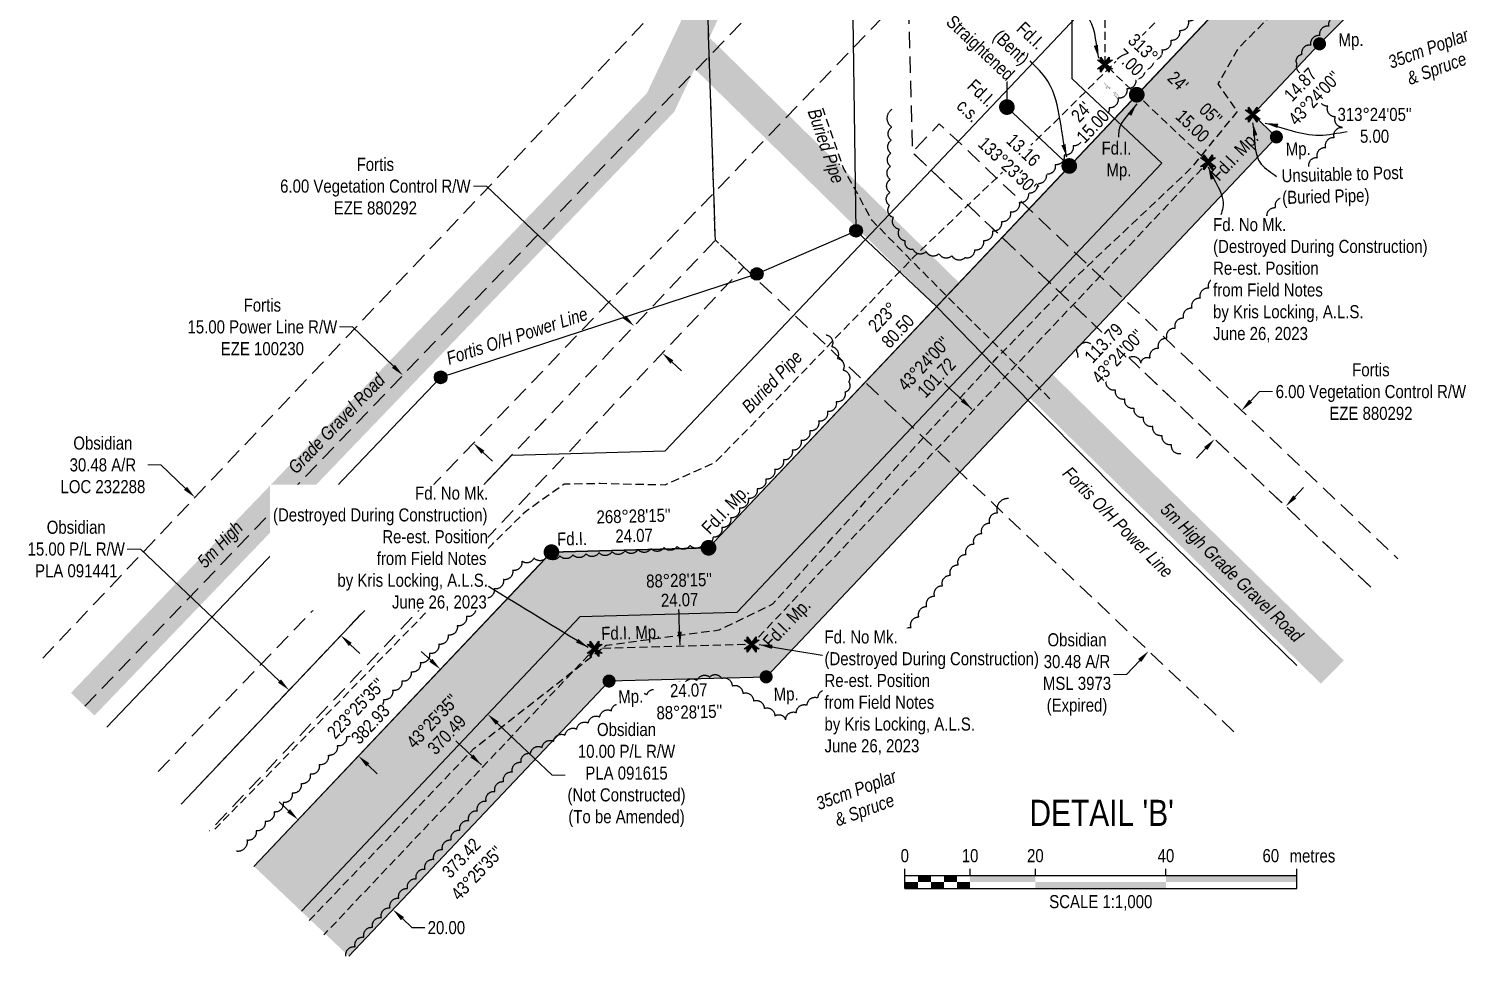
# Model space of a CAD drawing. Extents: x 623995 to 631000, y 5840139 to 5844688.
# Drawn here: x 627933 to 629034, y 5840595 to 5841305 of the extents above; entities that cross this region are included whole.
import ezdxf
from ezdxf.enums import TextEntityAlignment as Align

# ---------------------------------------------------------------- set-up
doc = ezdxf.new("R2010")
doc.units = 0
doc.header["$LTSCALE"] = 5
doc.header["$PDSIZE"] = 0.5
for name, pattern in [('0', [1, 1, 0]), ('foc-ACCESSROAD', [3.75, 2.5, -1.25]), ('foc-FLOWLINE', [3.75, 2.5, -1.25]), ('foc-TIELINE', [1.875, 1.25, -0.625]), ('POWERLINE5', [7.8, 2.4, -0.6, 0.6, -0.6, 0.6, -0.6, 2.4]), ('UG_PIPE', [1.875, 1.25, -0.625])]:
    doc.linetypes.add(name, pattern=pattern)
doc.layers.get('Defpoints').update_dxf_attribs({"color": 9})
for name, color, linetype in [('AS-PIPE-UG', 44, 'UG_PIPE'), ('AS-PIPE-UG-T', 44, 'Continuous'), ('AS-POWER', 104, 'foc-POWER'), ('AS-POWER-EXISTING', 72, 'POWERLINE5'), ('AS-POWER-T', 104, 'Continuous'), ('AS-ROADS', 254, 'Continuous'), ('C-AR', 13, 'foc-ACCESSROAD'), ('C-RW', 13, 'Continuous'), ('DETAIL-T', 7, 'Continuous'), ('F-EZE', 190, 'foc-FLOWLINE'), ('L-BD', 7, 'Continuous'), ('L-MON', 1, 'Continuous'), ('L-TIE', 7, 'foc-TIELINE'), ('P-PROPOSED', 10, 'Continuous'), ('P-PROPOSED-H', 21, 'Continuous'), ('P-TXT', 4, 'Continuous'), ('T-BUSH', 110, '0'), ('T-BUSH-T', 110, 'Continuous')]:
    doc.layers.add(name, color=color, linetype=linetype)
for name, color, linetype, lineweight in [('C-AR-T', 13, 'Continuous', 9), ('C-RW-T', 13, 'Continuous', 9), ('F-EZE-T', 190, 'Continuous', 9), ('T-TEXT', 48, 'Continuous', 18)]:
    doc.layers.add(name, color=color, linetype=linetype, lineweight=lineweight)
doc.styles.add('80', font='ARIALN.TTF', dxfattribs={"height": 10})
doc.styles.add('80CG', font='ARIALN.TTF', dxfattribs={"height": 10})
doc.styles.add('80L', font='ARIALN.TTF', dxfattribs={"height": 10})
doc.styles.add('foc-LtypeFont', font='ARIALN.TTF', dxfattribs={"height": 7.35})
doc.linetypes.add('foc-POWER', pattern='A,6,-1,["P",foc-LtypeFont,S=0.2,R=0,X=-0.625,Y=-0.75],-1.24,4', length=12.24)
doc.dimstyles.new('Compass 5 000', dxfattribs={"dimscale": 5, "dimtxt": 9, "dimasz": 2, "dimexe": 0.2, "dimexo": 0.0625, "dimgap": 0.5, "dimtad": 0, "dimtih": 1, "dimtoh": 1, "dimzin": 0, "dimdsep": 46, "dimtxsty": '80CG', "dimcen": 0.1, "dimse1": 1, "dimse2": 1, "dimclrd": 256, "dimclrt": 256, "dimaunit": 1, "dimadec": 4, "dimazin": 0, "dimtfac": 0.06, "dimtofl": 0, "dimtmove": 0, "dimatfit": 1, "dimfxl": 0.2, "dimtolj": 1, "dimtzin": 0, "dimlwd": -1, "dimarcsym": 0})

# ---------------------------------------------------------------- blocks, each defined once
blk = doc.blocks.new('fdia')
at = {"color": 255, "const_width": 1}
blk.add_lwpolyline([(-0.5, 0, 1), (0.5, 0, 1)], format="xyb", close=True, dxfattribs=at)
blk = doc.blocks.new('Fdiaa')
blk.add_blockref('fdia', (0, 0))
blk = doc.blocks.new('fdib')
at = {"color": 1, "const_width": 1.6}
blk.add_lwpolyline([(-0.4, 0, 1), (0.4, 0, 1)], format="xyb", close=True, dxfattribs=at)
at = {"color": 1}
blk.add_circle((0, 0), 0.8, dxfattribs=at)
blk = doc.blocks.new('Fdibb')
blk.add_blockref('fdib', (0, 0))
blk = doc.blocks.new('fdicc')
for name in ['Fdibb', 'Fdiaa']:
    blk.add_blockref(name, (0, 0))
blk = doc.blocks.new('FDI')
blk.add_blockref('fdicc', (0, 0))
blk = doc.blocks.new('POWERPOLE')
h = blk.add_hatch(color=255)
edge = h.paths.add_edge_path()
edge.add_arc((0, 0), 0.96, 0, 360)
at = {"linetype": 'Continuous'}
for p, q in [((0.68, -0.68), (-0.68, 0.68)), ((-0.68, -0.68), (0.68, 0.68))]:
    blk.add_line(p, q, dxfattribs=at)
blk.add_circle((0, 0), 0.96, dxfattribs=at)
blk = doc.blocks.new('*D544')
at = {"layer": 'Defpoints', "color": 0, "transparency": 16777216}
for p in [(628245.4, 5841066.9), (628219.1, 5841039.5), (628299.5, 5841014.9)]:
    blk.add_point(p, dxfattribs=at)
at = {"layer": 'F-EZE-T', "transparency": 16777216}
for p, q in [((628180.6, 5841076.5), (628170.6, 5841076.5)), ((628211.9, 5841046.4), (628180.6, 5841076.5)), ((628280.4, 5840980.6), (628287.6, 5840973.7))]:
    blk.add_line(p, q, dxfattribs=at)
for points in [[(628213, 5841047.6), (628210.7, 5841045.2), (628219.1, 5841039.5)], [(628281.5, 5840981.8), (628279.2, 5840979.4), (628273.2, 5840987.5)]]:
    blk.add_solid(points, dxfattribs=at)
at = {"layer": 'F-EZE-T', "transparency": 16777216, "insert": (628111.5, 5841076.5), "char_height": 10, "attachment_point": 5, "style": '80CG'}
blk.add_mtext('\\A1;Fortis\\P15.00 Power Line R/W\\PEZE 100230', dxfattribs=at)
blk = doc.blocks.new('*D546')
at = {"layer": 'Defpoints', "color": 0, "transparency": 16777216}
for p in [(628861.2, 5841012.5), (628864.5, 5841009.5), (628843.8, 5840987.7)]:
    blk.add_point(p, dxfattribs=at)
at = {"layer": 'F-EZE-T', "transparency": 16777216}
for p, q in [((628868.1, 5841019.8), (628875, 5841027)), ((628875, 5841027), (628885, 5841027)), ((628833.7, 5840983.5), (628826.8, 5840976.2))]:
    blk.add_line(p, q, dxfattribs=at)
for points in [[(628866.9, 5841020.9), (628869.3, 5841018.6), (628861.2, 5841012.5)], [(628832.5, 5840984.6), (628834.9, 5840982.3), (628840.6, 5840990.7)]]:
    blk.add_solid(points, dxfattribs=at)
at = {"layer": 'F-EZE-T', "transparency": 16777216, "insert": (628960.2, 5841027), "char_height": 10, "attachment_point": 5, "style": '80CG'}
blk.add_mtext('\\A1;Fortis\\P6.00 Vegetation Control R/W\\PEZE 880292', dxfattribs=at)
blk = doc.blocks.new('*D547')
at = {"layer": 'C-AR-T', "transparency": 16777216}
for p, q in [((628901.9, 5840946.4), (628908.7, 5840953.7)), ((628783.2, 5840821.2), (628773.1, 5840810.6)), ((628773.1, 5840810.6), (628763.1, 5840810.6))]:
    blk.add_line(p, q, dxfattribs=at)
for points in [[(628900.7, 5840947.6), (628903.1, 5840945.3), (628895, 5840939.2)], [(628782, 5840822.4), (628784.4, 5840820.1), (628790.1, 5840828.5)]]:
    blk.add_solid(points, dxfattribs=at)
at = {"layer": 'Defpoints', "color": 0, "transparency": 16777216}
for p in [(628898.5, 5840935.9), (628790.1, 5840828.5), (628793.6, 5840825.2)]:
    blk.add_point(p, dxfattribs=at)
at = {"layer": 'C-AR-T', "transparency": 16777216, "insert": (628735.2, 5840810.6), "char_height": 10, "attachment_point": 5, "style": '80CG'}
blk.add_mtext('\\A1;Obsidian\\P30.48 A/R\\PMSL 3973\\P(Expired)', dxfattribs=at)
blk = doc.blocks.new('*D548')
at = {"layer": 'Defpoints', "color": 0, "transparency": 16777216}
for p in [(628396.1, 5841077.2), (628200.8, 5840871.2), (628222.6, 5840850.6)]:
    blk.add_point(p, dxfattribs=at)
at = {"layer": 'F-EZE-T', "transparency": 16777216}
for p, q in [((628283.2, 5841184.2), (628273.2, 5841184.2)), ((628388.8, 5841084.1), (628283.2, 5841184.2)), ((628425.1, 5841049.7), (628432.4, 5841042.8))]:
    blk.add_line(p, q, dxfattribs=at)
for points in [[(628389.9, 5841085.3), (628387.6, 5841082.9), (628396.1, 5841077.2)], [(628426.2, 5841050.9), (628423.9, 5841048.4), (628417.8, 5841056.5)]]:
    blk.add_solid(points, dxfattribs=at)
at = {"layer": 'F-EZE-T', "transparency": 16777216, "insert": (628198, 5841184.2), "char_height": 10, "attachment_point": 5, "style": '80CG'}
blk.add_mtext('\\A1;Fortis\\P6.00 Vegetation Control R/W\\PEZE 880292', dxfattribs=at)
blk = doc.blocks.new('*U378')
at = {"color": 0}
for p, q in [((-150, 0), (-150, 15)), ((-100, 10), (-100, 15)), ((-50, 10), (-50, 15)), ((50, 10), (50, 15)), ((150.2, 0), (150.2, 15)), ((-150, 10), (150.2, 10)), ((-150, 0), (150.2, 0))]:
    blk.add_line(p, q, dxfattribs=at)
for points in [[(-150, 5), (-140, 5), (-150, 0), (-140, 0)], [(-140, 10), (-130, 10), (-140, 5), (-130, 5)], [(-130, 5), (-120, 5), (-130, 0), (-120, 0)], [(-120, 10), (-110, 10), (-120, 5), (-110, 5)], [(-110, 5), (-100, 5), (-110, 0), (-100, 0)], [(-100, 10), (-50, 10), (-100, 5), (-50, 5)], [(-50, 5), (50, 5), (-50, 0), (50, 0)], [(50, 10), (150.2, 10), (50, 5), (150.2, 5)]]:
    blk.add_solid(points, dxfattribs=at)
at = {"color": 0, "style": '80'}
blk.add_text('metres', height=10, dxfattribs=at).set_placement((162.2, 20), align=Align.CENTER)
at = {"color": 0, "char_height": 10, "style": '80'}
for s, insert, attachment_point in [('0', (-150, 30.2), 2), ('10', (-100, 30.2), 2), ('20', (-50, 30.2), 2), ('40', (50, 30.2), 2), ('60', (136.7, 30.2), 3), ('SCALE 1:1,000', (0.1, -5), 2)]:
    blk.add_mtext(s, dxfattribs=dict(at, insert=insert, attachment_point=attachment_point))
blk = doc.blocks.new('*D658')
at = {"layer": 'Defpoints', "color": 0, "transparency": 16777216}
for p in [(628148.5, 5840709.6), (628221.2, 5840640.9), (628211.5, 5840630.6)]:
    blk.add_point(p, dxfattribs=at)
at = {"layer": 'P-TXT', "transparency": 16777216}
for p, q in [((628131.5, 5840706.3), (628124.3, 5840713.1)), ((628218.7, 5840623.7), (628226, 5840616.8)), ((628226, 5840616.8), (628236, 5840616.8))]:
    blk.add_line(p, q, dxfattribs=at)
for points in [[(628132.7, 5840707.5), (628130.4, 5840705), (628138.8, 5840699.4)], [(628219.9, 5840624.9), (628217.6, 5840622.5), (628211.5, 5840630.6)]]:
    blk.add_solid(points, dxfattribs=at)
at = {"layer": 'P-TXT', "transparency": 16777216, "insert": (628252.4, 5840616.8), "char_height": 10, "attachment_point": 5, "style": '80CG'}
blk.add_mtext('\\A1;20.00', dxfattribs=at)
blk = doc.blocks.new('PLIA')
at = {"color": 255, "const_width": 1}
blk.add_lwpolyline([(-0.5, 0, 1), (0.5, 0, 1)], format="xyb", close=True, dxfattribs=at)
blk = doc.blocks.new('PLIAA')
blk.add_blockref('PLIA', (0, 0))
blk = doc.blocks.new('PLIB')
at = {"color": 1}
blk.add_circle((0, 0), 0.8, dxfattribs=at)
blk = doc.blocks.new('PLIBB')
blk.add_blockref('PLIB', (0, 0))
blk = doc.blocks.new('PLICC')
for name in ['PLIAA', 'PLIBB']:
    blk.add_blockref(name, (0, 0))
blk = doc.blocks.new('PLI')
blk.add_blockref('PLICC', (0, 0))
blk = doc.blocks.new('TEMP')
h = blk.add_hatch(color=255)
h.dxf.hatch_style = 1
h.paths.add_polyline_path([(0, 0.25), (-0.67, 1.15), (-0.67, 0.67), (-1.15, 0.67), (-0.25, 0), (-1.15, -0.67), (-0.67, -0.67), (-0.67, -1.15), (0, -0.25), (0.67, -1.15), (0.67, -0.67), (1.15, -0.67), (0.25, 0), (1.15, 0.67), (0.67, 0.67), (0.67, 1.15)])
h.paths.add_polyline_path([(0.57, 0.85), (0.57, 0.57), (0.85, 0.57), (0.08, 0), (0.85, -0.57), (0.57, -0.57), (0.57, -0.85), (0, -0.08), (-0.57, -0.85), (-0.57, -0.57), (-0.85, -0.57), (-0.08, 0), (-0.85, 0.57), (-0.57, 0.57), (-0.57, 0.85), (0, 0.08)], flags=16)
h = blk.add_hatch(color=1)
h.dxf.hatch_style = 1
h.paths.add_polyline_path([(0, 0.08), (-0.57, 0.85), (-0.57, 0.57), (-0.85, 0.57), (-0.08, 0), (-0.85, -0.57), (-0.57, -0.57), (-0.57, -0.85), (0, -0.08), (0.57, -0.85), (0.57, -0.57), (0.85, -0.57), (0.08, 0), (0.85, 0.57), (0.57, 0.57), (0.57, 0.85)])
at = {"color": 1}
for p, q in [((-0.08, 0), (0.08, 0)), ((0, 0.08), (0, -0.08))]:
    blk.add_line(p, q, dxfattribs=at)
at = {"color": 255, "flags": 128}
blk.add_lwpolyline([(-0.25, 0), (-1.15, 0.67), (-0.67, 0.67), (-0.67, 1.15), (0, 0.25), (0.67, 1.15), (0.67, 0.67), (1.15, 0.67), (0.25, 0), (1.15, -0.67), (0.67, -0.67), (0.67, -1.15), (0, -0.25), (-0.67, -1.15), (-0.67, -0.67), (-1.15, -0.67)], close=True, dxfattribs=at)
at = {"color": 1, "flags": 128}
blk.add_lwpolyline([(-0.08, 0), (-0.85, 0.57), (-0.57, 0.57), (-0.57, 0.85), (0, 0.08), (0.57, 0.85), (0.57, 0.57), (0.85, 0.57), (0.08, 0), (0.85, -0.57), (0.57, -0.57), (0.57, -0.85), (0, -0.08), (-0.57, -0.85), (-0.57, -0.57), (-0.85, -0.57)], close=True, dxfattribs=at)
blk = doc.blocks.new('*D762')
at = {"layer": 'C-AR-T', "transparency": 16777216}
for p, q in [((628033.7, 5840970.9), (628023.7, 5840970.9)), ((628052.7, 5840953), (628033.7, 5840970.9)), ((628178.8, 5840833.6), (628186.1, 5840826.7))]:
    blk.add_line(p, q, dxfattribs=at)
for points in [[(628053.8, 5840954.2), (628051.5, 5840951.8), (628059.9, 5840946.1)], [(628179.9, 5840834.8), (628177.7, 5840832.4), (628171.5, 5840840.5)]]:
    blk.add_solid(points, dxfattribs=at)
at = {"layer": 'Defpoints', "color": 0, "transparency": 16777216}
for p in [(628059.9, 5840946.1), (627992.2, 5840874.6), (628103.8, 5840768.9)]:
    blk.add_point(p, dxfattribs=at)
at = {"layer": 'C-AR-T', "transparency": 16777216, "insert": (627989.4, 5840970.9), "char_height": 10, "attachment_point": 5, "style": '80CG'}
blk.add_mtext('\\A1;Obsidian\\P30.48 A/R\\PLOC 232288', dxfattribs=at)
blk = doc.blocks.new('*D763')
at = {"layer": 'C-RW-T', "transparency": 16777216}
for p, q in [((628240.5, 5840821.4), (628233.2, 5840828.2)), ((628291.3, 5840773.3), (628333.3, 5840733.6)), ((628333.3, 5840733.6), (628343.3, 5840733.6))]:
    blk.add_line(p, q, dxfattribs=at)
for points in [[(628241.6, 5840822.6), (628239.4, 5840820.2), (628247.8, 5840814.5)], [(628292.5, 5840774.5), (628290.2, 5840772.1), (628284.1, 5840780.1)]]:
    blk.add_solid(points, dxfattribs=at)
at = {"layer": 'Defpoints', "color": 0, "transparency": 16777216}
for p in [(628245.2, 5840811.8), (628281.5, 5840777.5), (628284.1, 5840780.1)]:
    blk.add_point(p, dxfattribs=at)
at = {"layer": 'C-RW-T', "transparency": 16777216, "insert": (628390.3, 5840733.6), "char_height": 10, "attachment_point": 5, "style": '80CG'}
blk.add_mtext('\\A1;Obsidian\\P10.00 P/L R/W\\PPLA 091615\\P(Not Constructed)\\P(To be Amended)', dxfattribs=at)
blk = doc.blocks.new('*D764')
at = {"layer": 'C-RW-T', "transparency": 16777216}
for p, q in [((628018.1, 5840906.5), (628008.1, 5840906.5)), ((628124.7, 5840805.5), (628018.1, 5840906.5)), ((628192.2, 5840741.4), (628199.5, 5840734.6))]:
    blk.add_line(p, q, dxfattribs=at)
for points in [[(628125.8, 5840806.7), (628123.5, 5840804.3), (628131.9, 5840798.6)], [(628193.4, 5840742.6), (628191.1, 5840740.2), (628185, 5840748.3)]]:
    blk.add_solid(points, dxfattribs=at)
at = {"layer": 'Defpoints', "color": 0, "transparency": 16777216}
for p in [(628224.6, 5840896.3), (628277.6, 5840846), (628131.9, 5840798.6)]:
    blk.add_point(p, dxfattribs=at)
at = {"layer": 'C-RW-T', "transparency": 16777216, "insert": (627969, 5840906.5), "char_height": 10, "attachment_point": 5, "style": '80CG'}
blk.add_mtext('\\A1;Obsidian\\P15.00 P/L R/W\\PPLA 091441', dxfattribs=at)

msp = doc.modelspace()

# ---------------------------------------------------------------- hatches: boundary and pattern name
at = {"layer": 'P-PROPOSED-H'}
h = msp.add_hatch(color=256, dxfattribs=at)
h.dxf.hatch_style = 1
h.paths.add_polyline_path([(629006.552, 5841378.874), (628953.498, 5841431.846), (628867.096, 5841345.311), (628780.967, 5841254.258), (628453.055, 5840907.44), (628332.798, 5840904.23), (628105.096, 5840663.664), (628177.696, 5840594.947), (628376.902, 5840805.408), (628497.189, 5840808.619), (628887.97, 5841221.858), (628869.794, 5841239.047), (628920.87, 5841293.059)])

# ---------------------------------------------------------------- linework, layer by layer
at = {"layer": 'AS-PIPE-UG', "flags": 128}
for points in [[(628147.285, 5840622.155), (628273.448, 5840753.79), (628374.633, 5840832.905), (628461.173, 5840844.655), (628502.248, 5840864.505), (628524.013, 5840888.69), (628604.928, 5840977.98), (628674.178, 5841053.035), (628730.103, 5841110.785), (628823.123, 5841198.515), (628858.138, 5841241.515), (628843.368, 5841262.435), (628858.523, 5841289.675), (628898.778, 5841330.015), (628976.261, 5841409.074)], [(628074.991, 5840692.161), (628103.718, 5840721.29), (628241.973, 5840863.29), (628287.863, 5840910.525), (628312.923, 5840935.26), (628342.488, 5840956.43), (628370.188, 5840956.855), (628419.998, 5840955.715), (628457.898, 5840972.695), (628482.858, 5840998.04), (628508.253, 5841024.11), (628549.808, 5841067.46), (628610.398, 5841130.225), (628717.278, 5841232.295), (628805.143, 5841319.545), (628813.582, 5841328.131)], [(628714.498, 5841021.57), (628651.233, 5841084.395), (628610.098, 5841125.52), (628578.283, 5841158.03), (628556.418, 5841198.035), (628540.643, 5841243.995)]]:
    msp.add_lwpolyline(points, dxfattribs=at)
at = {"layer": 'AS-POWER', "flags": 128}
for points in [[(628566.063, 5841150.085), (628563.123, 5841367.735)], [(627992.426, 5840770.311), (628248.053, 5841038), (628490.063, 5841117.075), (628566.063, 5841150.085)], [(628566.063, 5841150.085), (628627.523, 5841092.03), (628653.823, 5841065.105), (628680.033, 5841038.315), (628769.068, 5840948.615), (628903.564, 5840817.499)]]:
    msp.add_lwpolyline(points, dxfattribs=at)
at = {"layer": 'AS-ROADS', "const_width": 25, "flags": 128}
for points in [[(628486.646, 5841564.618), (628488.003, 5841517.735), (628470.998, 5841363.77), (628416.388, 5841248.28), (628239.448, 5841064.12), (627973.951, 5840787.798)], [(628438.641, 5841295.342), (628930.705, 5840812.381)]]:
    msp.add_lwpolyline(points, dxfattribs=at)
at = {"layer": 'C-AR', "flags": 128}
for points in [[(628855.356, 5840766.633), (628838.746, 5840782.375), (628626.452, 5840983.578), (628590.141, 5841017.995), (628572.046, 5841035.147), (628517.623, 5841086.723), (628480.133, 5841122.257), (628458.343, 5841142.907), (628451.123, 5841359.39), (628445.594, 5841565.488)], [(628599.57, 5841564.726), (628605.26, 5841352.631), (628605.594, 5841340.157), (628609.082, 5841210.139), (628622.523, 5841197.401), (628676.94, 5841145.82), (628695.038, 5841128.674), (628731.35, 5841094.252), (628943.644, 5840893.044), (628960.247, 5840877.308)], [(628049.331, 5840711.431), (628458.343, 5841142.907), (628451.193, 5841359.505), (627940.279, 5840819.67)]]:
    msp.add_lwpolyline(points, dxfattribs=at)
at = {"layer": 'C-RW', "flags": 128}
for points in [[(628681.187, 5841564.803), (628681.513, 5841244.755), (628729.472, 5841199.521), (628453.041, 5840907.588), (628332.732, 5840904.268), (628105.042, 5840663.716)], [(628141.341, 5840629.357), (628354.803, 5840854.876), (628475.105, 5840858.196), (628800.132, 5841201.828), (628731.571, 5841266.487), (628731.251, 5841564.932)], [(628049.331, 5840711.431), (628302.431, 5840978.433), (628419.944, 5840981.676), (628813.557, 5841397.362), (628900.656, 5841484.606)], [(628953.68, 5841431.603), (628867.315, 5841345.094), (628453.041, 5840907.588), (628332.732, 5840904.268), (628105.042, 5840663.716)]]:
    msp.add_lwpolyline(points, dxfattribs=at)
at = {"layer": 'F-EZE', "flags": 128}
for points in [[(627975.64, 5840786.199), (628439.391, 5841268.773), (628537.361, 5841370.732), (628534.935, 5841564.664)], [(628609.956, 5841564.736), (628612.755, 5841340.915), (628590.611, 5841317.871), (628442.221, 5841163.454), (628030.11, 5840734.642)], [(628960.25, 5840877.311), (628943.646, 5840893.047), (628731.35, 5841094.252), (628695.038, 5841128.674), (628676.942, 5841145.825), (628622.523, 5841197.401), (628609.084, 5841210.139), (628629.734, 5841231.928), (628643.409, 5841219.22), (628697.593, 5841167.613), (628715.688, 5841150.462), (628752.004, 5841116.041), (628980.903, 5840899.104)], [(628049.331, 5840711.431), (628324.424, 5841001.627), (628458.343, 5841142.907), (628480.13, 5841122.255), (628366.856, 5841002.753), (628071.132, 5840690.796)]]:
    msp.add_lwpolyline(points, dxfattribs=at)
at = {"layer": 'L-TIE', "flags": 128}
msp.add_lwpolyline([(628756.242, 5841564.874), (628756.551, 5841277.267), (628835.588, 5841202.595), (628486.163, 5840833.575), (628365.863, 5840830.255), (628158.628, 5840611.314)], dxfattribs=at)
at = {"layer": 'P-PROPOSED', "flags": 128}
for points in [[(628105.096, 5840663.664), (628332.798, 5840904.23), (628453.055, 5840907.44), (628780.967, 5841254.258), (628867.096, 5841345.311), (628953.498, 5841431.846)], [(629006.552, 5841378.874), (628920.87, 5841293.059), (628869.794, 5841239.047), (628887.97, 5841221.858), (628497.189, 5840808.619), (628376.902, 5840805.408), (628177.696, 5840594.947)]]:
    msp.add_lwpolyline(points, dxfattribs=at)
at = {"layer": 'T-BUSH', "flags": 128}
for points in [[(628944.917, 5841440.431, -0.52056705), (628937.78, 5841433.431, -0.52056705), (628930.643, 5841426.432, -0.52056705), (628923.506, 5841419.432, -0.52056705), (628916.37, 5841412.433, -0.52056705), (628909.233, 5841405.433, -0.52056705), (628902.096, 5841398.434, -0.52056705), (628894.959, 5841391.434, -0.52056705), (628887.822, 5841384.435, -0.52056705), (628880.869, 5841377.259, -0.52056705), (628874.15, 5841369.857, -0.52056705), (628867.431, 5841362.456, -0.52056705), (628860.712, 5841355.054, -0.52056705), (628853.993, 5841347.653, -0.52056705), (628847.274, 5841340.251, -0.52056705), (628840.555, 5841332.85, -0.52056705), (628833.836, 5841325.448, -0.52056705), (628827.117, 5841318.047, -0.52056705), (628820.398, 5841310.645, -0.52056705), (628813.679, 5841303.244, -0.52056705), (628806.96, 5841295.842, -0.52056705), (628800.241, 5841288.441, -0.52056705), (628793.522, 5841281.039, -0.52056705), (628786.803, 5841273.638, -0.52056705), (628780.084, 5841266.236, -0.52056705), (628773.365, 5841258.835, -0.52056705), (628766.511, 5841251.559, -0.52056705), (628759.647, 5841244.291, -0.52056705), (628752.783, 5841237.023, -0.52056705), (628745.92, 5841229.756, -0.52056705), (628739.056, 5841222.488, -0.52056705), (628732.193, 5841215.22, -0.52056705), (628725.329, 5841207.953, -0.52056705), (628718.465, 5841200.685, -0.52056705), (628711.602, 5841193.418, -0.52056705), (628704.738, 5841186.15, -0.52056705), (628697.875, 5841178.882, -0.52056705), (628691.011, 5841171.615, -0.52056705), (628684.147, 5841164.347, -0.52056705), (628677.284, 5841157.079, -0.52056705), (628670.42, 5841149.812, -0.52056705), (628663.557, 5841142.544, -0.52056705), (628656.693, 5841135.277, -0.52056705), (628649.337, 5841129.455, -0.52056705), (628639.463, 5841131.019, -0.52056705), (628629.59, 5841132.582, -0.52056705), (628619.716, 5841134.145, -0.52056705), (628609.843, 5841135.708, -0.52056705), (628603.642, 5841142.294, -0.52056705), (628599.158, 5841151.228, -0.52056705), (628594.674, 5841160.163, -0.52056705), (628591.632, 5841169.417, -0.52056705), (628591.914, 5841179.409, -0.52056705), (628592.196, 5841189.402, -0.52056705), (628592.478, 5841199.394, -0.52056705), (628592.76, 5841209.387, -0.52056705), (628593.042, 5841219.379, -0.52056705), (628593.324, 5841229.371, -0.52056705), (628593.715, 5841243.22, -0.52056705)], [(628814.808, 5840979.395, -0.52056705), (628807.64, 5840986.363, -0.52056705), (628800.472, 5840993.33, -0.52056705), (628793.304, 5841000.298, -0.52056705), (628786.136, 5841007.265, -0.52056705), (628778.968, 5841014.233, -0.52056705), (628771.8, 5841021.2, -0.52056705), (628764.632, 5841028.168, -0.52056705), (628757.464, 5841035.136, -0.52056705), (628750.296, 5841042.103, -0.52056705), (628743.127, 5841049.071, -0.52056705), (628735.959, 5841056.038, -0.52056705), (628737.409, 5841062.369, -0.52056705), (628746.812, 5841062.335, -0.52056705), (628756.626, 5841060.43, -0.52056705), (628766.135, 5841057.625, -0.52056705), (628775.092, 5841053.188, -0.52056705), (628784.05, 5841048.75, -0.52056705), (628791.253, 5841052.626, -0.52056705), (628797.653, 5841060.305, -0.52056705), (628804.053, 5841067.984, -0.52056705), (628810.453, 5841075.662, -0.52056705), (628816.853, 5841083.341, -0.52056705), (628823.254, 5841091.02, -0.52056705), (628829.654, 5841098.699, -0.52056705), (628836.054, 5841106.378, -0.52056705), (628842.454, 5841114.057, -0.52056705), (628848.854, 5841121.735, -0.52056705), (628855.255, 5841129.414, -0.52056705), (628861.655, 5841137.093, -0.52056705), (628868.055, 5841144.772, -0.52056705), (628874.455, 5841152.451, -0.52056705), (628880.855, 5841160.13, -0.52056705), (628887.255, 5841167.809, -0.52056705), (628893.656, 5841175.487, -0.52056705), (628900.056, 5841183.166, -0.52056705), (628906.456, 5841190.845, -0.52056705), (628912.856, 5841198.524, -0.52056705), (628919.256, 5841206.203, -0.52056705), (628925.657, 5841213.882, -0.52056705), (628932.057, 5841221.561, -0.52056705), (628938.457, 5841229.239, -0.52056705), (628933.057, 5841237.307, -0.52056705), (628927.176, 5841245.391, -0.52056705), (628921.295, 5841253.475, -0.52056705), (628915.415, 5841261.558, -0.52056705), (628909.534, 5841269.642, -0.52056705), (628903.654, 5841277.726, -0.52056705), (628907.489, 5841285.17, -0.52056705), (628914.378, 5841292.414, -0.52056705), (628921.267, 5841299.657, -0.52056705), (628928.156, 5841306.901, -0.52056705), (628935.045, 5841314.145, -0.52056705), (628941.934, 5841321.388, -0.52056705), (628948.823, 5841328.632, -0.52056705), (628955.712, 5841335.876, -0.52056705), (628962.601, 5841343.119, -0.52056705), (628969.489, 5841350.363, -0.52056705), (628976.378, 5841357.606, -0.52056705), (628983.267, 5841364.85, -0.52056705), (628990.156, 5841372.094, -0.52056705), (628997.045, 5841379.337, -0.52056705), (629001.472, 5841383.992, -0.52056705)], [(628543.052, 5841070.476, -0.52056705), (628547.399, 5841061.474, -0.52056705), (628551.746, 5841052.472, -0.52056705), (628556.092, 5841043.47, -0.52056705), (628560.439, 5841034.469, -0.52056705), (628557.556, 5841026.52, -0.52056705), (628550.821, 5841019.133, -0.52056705), (628544.086, 5841011.746, -0.52056705), (628537.352, 5841004.359, -0.52056705), (628530.617, 5840996.971, -0.52056705), (628523.882, 5840989.584, -0.52056705), (628517.148, 5840982.197, -0.52056705), (628510.413, 5840974.81, -0.52056705), (628503.678, 5840967.423, -0.52056705), (628496.943, 5840960.035, -0.52056705), (628490.209, 5840952.648, -0.52056705), (628483.474, 5840945.261, -0.52056705), (628476.739, 5840937.874, -0.52056705), (628470.005, 5840930.487, -0.52056705), (628463.27, 5840923.099, -0.52056705), (628456.535, 5840915.712, -0.52056705), (628448.902, 5840910.159, -0.52056705), (628438.937, 5840909.363, -0.52056705), (628428.972, 5840908.568, -0.52056705), (628419.008, 5840907.772, -0.52056705), (628409.043, 5840906.976, -0.52056705), (628399.079, 5840906.181, -0.52056705), (628389.114, 5840905.385, -0.52056705), (628379.149, 5840904.59, -0.52056705), (628369.185, 5840903.794, -0.52056705), (628359.22, 5840902.998, -0.52056705), (628349.255, 5840902.203, -0.52056705), (628339.291, 5840901.407, -0.52056705), (628329.326, 5840900.612, -0.52056705), (628319.361, 5840899.816, -0.52056705), (628310.183, 5840897.317, -0.52056705), (628303.115, 5840890.248, -0.52056705), (628296.047, 5840883.179, -0.52056705), (628288.979, 5840876.11, -0.52056705), (628281.911, 5840869.041, -0.52056705), (628274.843, 5840861.972, -0.52056705), (628267.775, 5840854.903, -0.52056705), (628260.707, 5840847.834, -0.52056705), (628253.639, 5840840.765, -0.52056705), (628246.571, 5840833.696, -0.52056705), (628239.503, 5840826.627, -0.52056705), (628232.435, 5840819.558, -0.52056705), (628225.367, 5840812.489, -0.52056705), (628218.299, 5840805.42, -0.52056705), (628211.231, 5840798.351, -0.52056705), (628204.163, 5840791.282, -0.52056705), (628197.095, 5840784.213, -0.52056705), (628190.027, 5840777.144, -0.52056705), (628182.959, 5840770.075, -0.52056705), (628175.891, 5840763.006, -0.52056705), (628168.834, 5840755.927, -0.52056705), (628161.924, 5840748.703, -0.52056705), (628155.013, 5840741.48, -0.52056705), (628148.103, 5840734.257, -0.52056705), (628141.193, 5840727.033, -0.52056705), (628134.283, 5840719.81, -0.52056705), (628127.372, 5840712.587, -0.52056705), (628120.462, 5840705.364, -0.52056705), (628113.552, 5840698.14, -0.52056705), (628106.642, 5840690.917, -0.52056705), (628099.731, 5840683.694, -0.52056705), (628091.691, 5840675.289, -0.52056705)], [(628175.5, 5840595.077, -0.52056705), (628182.529, 5840602.182, -0.52056705), (628189.216, 5840609.613, -0.52056705), (628195.903, 5840617.043, -0.52056705), (628202.589, 5840624.474, -0.52056705), (628209.276, 5840631.904, -0.52056705), (628215.963, 5840639.335, -0.52056705), (628222.65, 5840646.766, -0.52056705), (628229.337, 5840654.196, -0.52056705), (628236.023, 5840661.627, -0.52056705), (628242.71, 5840669.057, -0.52056705), (628249.397, 5840676.488, -0.52056705), (628256.084, 5840683.919, -0.52056705), (628262.771, 5840691.349, -0.52056705), (628269.457, 5840698.78, -0.52056705), (628276.144, 5840706.211, -0.52056705), (628282.831, 5840713.641, -0.52056705), (628289.518, 5840721.072, -0.52056705), (628296.205, 5840728.502, -0.52056705), (628302.891, 5840735.933, -0.52056705), (628309.578, 5840743.364, -0.52056705), (628316.792, 5840750.117, -0.52056705), (628325.634, 5840754.781, -0.52056705), (628334.476, 5840759.444, -0.52056705), (628343.318, 5840764.108, -0.52056705), (628352.16, 5840768.771, -0.52056705), (628361.002, 5840773.435, -0.52056705), (628369.844, 5840778.098, -0.52056705), (628378.685, 5840782.762, -0.52056705), (628387.527, 5840787.425, -0.52056705), (628396.369, 5840792.088, -0.52056705), (628405.872, 5840795.095, -0.52056705), (628415.496, 5840797.8, -0.52056705), (628425.119, 5840800.504, -0.52056705), (628434.743, 5840803.208, -0.52056705), (628444.367, 5840805.912, -0.52056705), (628453.99, 5840808.616, -0.52056705), (628462.973, 5840807.563, -0.52056705), (628471.154, 5840801.819, -0.52056705), (628479.335, 5840796.075, -0.52056705), (628487.516, 5840790.331, -0.52056705), (628495.698, 5840784.587, -0.52056705), (628503.879, 5840778.843, -0.52056705), (628512.079, 5840775.821, -0.52056705), (628520.34, 5840781.449, -0.52056705), (628528.601, 5840787.078, -0.52056705), (628536.863, 5840792.707, -0.52056705), (628545.124, 5840798.335, -0.52056705), (628553.385, 5840803.964, -0.52056705), (628561.646, 5840809.592, -0.52056705), (628569.907, 5840815.221, -0.52056705), (628578.168, 5840820.85, -0.52056705), (628586.429, 5840826.478, -0.52056705), (628594.69, 5840832.107, -0.52056705), (628602.101, 5840838.628, -0.52056705), (628608.128, 5840846.603, -0.52056705), (628614.155, 5840854.579, -0.52056705), (628620.182, 5840862.554, -0.52056705), (628626.209, 5840870.529, -0.52056705), (628632.236, 5840878.504, -0.52056705), (628638.263, 5840886.479, -0.52056705), (628644.29, 5840894.454, -0.52056705), (628650.317, 5840902.429, -0.52056705), (628656.344, 5840910.404, -0.52056705), (628662.371, 5840918.38, -0.52056705), (628668.398, 5840926.355, -0.52056705), (628674.425, 5840934.33, -0.52056705), (628682.8, 5840945.412, -0.52056705)]]:
    msp.add_lwpolyline(points, format="xyb", dxfattribs=at)

# ---------------------------------------------------------------- block references
at = {"layer": 'AS-POWER-EXISTING', "xscale": 4.998179850000033, "yscale": 4.998179850000033, "zscale": 4.998179850000033}
for p in [(628566.063, 5841150.085), (628566.123, 5841150.115), (628490.063, 5841117.075), (628247.983, 5841037.885), (628248.053, 5841038)]:
    msp.add_blockref('POWERPOLE', p, dxfattribs=at)
at = {"layer": 'Defpoints'}
for p in [(628780.968, 5841254.205), (628681.513, 5841244.755), (628729.278, 5841199.705), (628835.563, 5841202.52), (628332.818, 5840904.16), (628453.093, 5840907.485), (628365.838, 5840830.18), (628486.138, 5840833.5)]:
    msp.add_blockref('FDI', p, dxfattribs=at)
at = {"layer": 'DETAIL-T', "xscale": 0.99963597, "yscale": 0.99963597, "zscale": 0.99963597}
msp.add_blockref('*U378', (628753.306, 5840646.726), dxfattribs=at)
at = {"layer": 'L-MON', "color": 3, "xscale": 4.998179850000005, "yscale": 4.998179850000005, "zscale": 4.998179850000005}
for name, p in [('TEMP', (628869.761, 5841238.971)), ('FDI', (628729.278, 5841199.705)), ('TEMP', (628835.563, 5841202.52)), ('TEMP', (628365.838, 5840830.18)), ('TEMP', (628486.138, 5840833.5))]:
    msp.add_blockref(name, p, dxfattribs=at)
at = {"layer": 'L-MON', "xscale": 4.998179850000005, "yscale": 4.998179850000005, "zscale": 4.998179850000005}
for name, p in [('FDI', (628453.093, 5840907.485)), ('FDI', (628332.818, 5840904.16)), ('PLI', (628376.938, 5840805.51)), ('PLI', (628497.213, 5840808.72))]:
    msp.add_blockref(name, p, dxfattribs=at)

# ---------------------------------------------------------------- texts
at = {"layer": 'AS-PIPE-UG-T', "char_height": 9.99636, "attachment_point": 1, "style": '80L'}
for insert, rotation in [((628538.27, 5841244.658), 288.943925), ((628477.541, 5841016.711), 46.211125)]:
    msp.add_mtext_dynamic_manual_height_columns('{\\fArial Narrow|b0|i1|c0|p34;Buried Pipe}', width=59.55914, gutter_width=50, heights=[0], dxfattribs=dict(at, insert=insert, rotation=rotation))
at = {"layer": 'AS-POWER-T', "attachment_point": 1, "style": '80L'}
for insert, char_height, rotation in [((628251.367, 5841056.903), 9.99272, 18.094425), ((628730.452, 5840970.611), 9.99636, 314.786827)]:
    msp.add_mtext_dynamic_manual_height_columns('{\\fArial Narrow|b0|i1|c0|p34;Fortis O/H Power Line}', width=128.45492, gutter_width=50, heights=[0], dxfattribs=dict(at, insert=insert, char_height=char_height, rotation=rotation))
at = {"layer": 'Defpoints', "color": 5, "style": '80L'}
for s, height, p in [("133°24'05''", 0.99927, (628758.428, 5841260.951)), ('6.99', 0.9993, (628757.45, 5841259.916)), ('15.01', 0.9993, (628764.622, 5841253.265)), ("133°24'05''", 0.99927, (628765.652, 5841254.354))]:
    msp.add_text(s, height=height, rotation=316.5986, dxfattribs=at).set_placement(p, align=Align.MIDDLE)
at = {"layer": 'Defpoints', "char_height": 9.9964, "attachment_point": 1, "style": '80L'}
for insert, rotation in [((628836.684, 5841194.37), 46.562308), ((628493.754, 5840836.804), 46.562308), ((628370.817, 5840846.93), 1.580829)]:
    msp.add_mtext_dynamic_manual_height_columns('Fd.I. Mp.', width=44.3292, gutter_width=50, heights=[0], dxfattribs=dict(at, insert=insert, rotation=rotation))
at = {"layer": 'DETAIL-T', "color": 3, "insert": (628754.071, 5840704.652), "char_height": 19.9927, "width": 109.66893, "attachment_point": 5, "style": '80CG'}
msp.add_mtext("DETAIL 'B'", dxfattribs=at)
at = {"layer": 'L-BD', "style": '80L'}
for s, height, rotation, p in [("24'", 9.9964, 316.5684, (628812.608, 5841264.475)), ("24'", 9.9964, 46.5623, (628738.42, 5841241.218)), ("05''", 9.9964, 316.5684, (628837.571, 5841239.498)), ('15.00', 9.9964, 316.5684, (628823.76, 5841230.381)), ('223°', 9.9964, 46.5623, (628586.468, 5841084.144)), ('80.50', 9.9964, 46.5623, (628597.935, 5841073.366)), ("43°24'00''", 9.9964, 46.5623, (628618.044, 5841048.447)), ('101.72', 9.9964, 46.5623, (628627.596, 5841037.656)), ("268°28'15''", 9.99636, 1.5808, (628395.711, 5840931.806)), ('24.07', 9.9964, 1.5808, (628396.124, 5840916.823)), ("88°28'15''", 9.9964, 1.5808, (628430.545, 5840882.647)), ('24.07', 9.9964, 1.5808, (628430.958, 5840867.663)), ("223°25'35''", 9.99636, 46.5742, (628183.228, 5840784.594)), ("43°25'35''", 9.9964, 46.5734, (628241.706, 5840774.851)), ('370.49', 9.9964, 46.5734, (628252.592, 5840764.547))]:
    msp.add_text(s, height=height, rotation=rotation, dxfattribs=at).set_placement(p, align=Align.MIDDLE)
at = {"layer": 'L-BD', "insert": (628963.021, 5841244.144), "char_height": 9.99636, "width": 16.88606, "attachment_point": 2, "style": '80L'}
msp.add_mtext("313°24'05''\\P5.00 ", dxfattribs=at)
at = {"layer": 'L-BD', "insert": (628260.157, 5840673.542), "char_height": 9.9964, "width": 47.11591, "attachment_point": 2, "rotation": 46.573362, "style": '80L'}
msp.add_mtext("373.42\\P43°25'35''", dxfattribs=at)
at = {"layer": 'L-MON', "char_height": 9.9964, "attachment_point": 1, "rotation": 1.580829, "style": '80L'}
for insert in [(628894.874, 5841217.511), (628502.85, 5840800.34)]:
    msp.add_mtext_dynamic_manual_height_columns('Mp.', width=18.21733, gutter_width=50, heights=[0], dxfattribs=dict(at, insert=insert))
at = {"layer": 'L-MON', "color": 1, "char_height": 9.9964, "attachment_point": 1, "style": '80L'}
for s, width, insert, rotation in [('Fd.I. Mp.', 44.3292, (628446.788, 5840923.927), 46.562308), ('Fd.I.', 22.04407, (628337.034, 5840919.121), 1.580829)]:
    msp.add_mtext_dynamic_manual_height_columns(s, width=width, gutter_width=50, heights=[0], dxfattribs=dict(at, insert=insert, rotation=rotation))
at = {"layer": 'T-BUSH-T', "char_height": 9.98908, "attachment_point": 1, "rotation": 20, "style": '80L'}
for s, width, insert in [('\\pi0.37528;{\\fArial Narrow|b0|i1|c0|p34;35cm Poplar \\P\\pi9.7375;& Spruce}', 65.35935, (628971.916, 5841283.278)), ('\\pi35.633;{\\fArial Narrow|b0|i1|c0|p34;35cm Poplar \\P\\pi44.995;& Spruce}', 135.87531, (628500.709, 5840703.897))]:
    msp.add_mtext_dynamic_manual_height_columns(s, width=width, gutter_width=100, heights=[0], dxfattribs=dict(at, insert=insert))
at = {"layer": 'T-TEXT', "char_height": 9.99636, "attachment_point": 1, "style": '80L'}
for s, insert, rotation in [('{\\fArial Narrow|b0|i1|c0|p34;Grade Gravel Road}', (628130.209, 5840970.266), 46.139467), ('{\\fArial Narrow|b0|i1|c0|p34;5m High Grade Gravel Road}', (628805.287, 5840942.935), 315.729191), ('{\\fArial Narrow|b0|i1|c0|p34;5m High }', (628060.616, 5840898.24), 46.139467)]:
    msp.add_mtext_dynamic_manual_height_columns(s, width=147.34538, gutter_width=50, heights=[0], dxfattribs=dict(at, insert=insert, rotation=rotation))

# ---------------------------------------------------------------- dimensions: what is measured, and where the dimension line sits
at = {"layer": 'C-AR-T', "color": 2}
dim = msp.add_linear_dim(base=(628790.086, 5840828.492), p1=(628898.468, 5840935.865), p2=(628793.573, 5840825.188), angle=226.536436, text='Obsidian\\P30.48 A/R\\PMSL 3973\\P(Expired)', dimstyle='Compass 5 000', dxfattribs=at)
dim.commit()
dim.dimension.update_dxf_attribs({"geometry": '*D547', "text_midpoint": (628735.206, 5840810.589), "dimtype": 161})
at = {"layer": 'F-EZE-T', "color": 2}
for base, p1, p2, angle, picture, middle in [((628396.051, 5841077.186), (628222.61, 5840850.589), (628200.824, 5840871.241), 136.530394, '*D548', (628198.01, 5841184.196)), ((628861.243, 5841012.511), (628843.804, 5840987.67), (628864.459, 5841009.463), 46.536941, '*D546', (628960.157, 5841027.027))]:
    dim = msp.add_linear_dim(base=base, p1=p1, p2=p2, angle=angle, text='Fortis\\P6.00 Vegetation Control R/W\\PEZE 880292', dimstyle='Compass 5 000', dxfattribs=at)
    dim.commit()
    dim.dimension.update_dxf_attribs({"geometry": picture, "text_midpoint": middle, "dimtype": 161})
at = {"layer": 'F-EZE-T', "color": 1}
dim = msp.add_linear_dim(base=(628219.071, 5841039.511), p1=(628299.483, 5841014.931), p2=(628245.398, 5841066.906), angle=136.139467, text='Fortis\\P15.00 Power Line R/W\\PEZE 100230', dimstyle='Compass 5 000', dxfattribs=at)
dim.commit()
dim.dimension.update_dxf_attribs({"geometry": '*D544', "text_midpoint": (628111.46, 5841076.481), "dimtype": 161})
at = {"layer": 'P-TXT'}
dim = msp.add_linear_dim(base=(628211.473, 5840630.596), p1=(628148.514, 5840709.644), p2=(628221.186, 5840640.858), angle=316.573666, text='20.00', dimstyle='Compass 5 000', dxfattribs=at)
dim.commit()
dim.dimension.update_dxf_attribs({"geometry": '*D658', "text_midpoint": (628252.389, 5840616.847), "dimtype": 161})

# ---------------------------------------------------------------- leaders
at = {"layer": 'L-BD', "color": 6, "path_type": 1}
msp.add_leader([(628879.169, 5841232.54), (628920.619, 5841223.206), (628942.038, 5841225.973)], dimstyle='Compass 5 000', override={"dimgap": 0.5, "dimtad": 0}, dxfattribs=at)
at = {"layer": 'L-BD', "path_type": 1}
for points in [[(628654.691, 5841013.69), (628633.668, 5841033.199)], [(628431.319, 5840833.301), (628430.377, 5840860.351)], [(628279.152, 5840741.366), (628259.599, 5840759.853)]]:
    msp.add_leader(points, dimstyle='Compass 5 000', override={"dimgap": 0.5, "dimtad": 0}, dxfattribs=at)
at = {"layer": 'L-MON', "path_type": 1}
for points in [[(628751.901, 5841282.22), (628745.048, 5841311.386), (628735.477, 5841323.193)], [(628835.673, 5841199.113), (628846.862, 5841167.845), (628845.413, 5841162.234)], [(628361.025, 5840831.188), (628284.614, 5840877.766)], [(628491.875, 5840833.392), (628541.686, 5840825.096)]]:
    msp.add_leader(points, dimstyle='Compass 5 000', override={"dimgap": 0.5, "dimtad": 0}, dxfattribs=at)

# ---------------------------------------------------------------- next in the draw order: texts
at = {"layer": 'L-BD', "attachment_point": 2, "line_spacing_factor": 0.9, "style": '80L', "bg_fill": 3, "box_fill_scale": 1.15, "bg_fill_color": 256, "bg_fill_true_color": 256, "bg_fill_transparency": 0}
for s, insert, char_height, width, rotation in [('313° 7.00', (628789.295, 5841293.511), 9.9964, 23.86348, 316.5684), ("14.87 43°24'00''", (628902.548, 5841265.454), 9.99636, 44.96596, 46.3847), ("113.79 43°24'00''", (628751.976, 5841067.689), 9.99636, 47.65424, 46.5998)]:
    msp.add_mtext(s, dxfattribs=dict(at, insert=insert, char_height=char_height, width=width, rotation=rotation))
at = {"layer": 'L-BD', "attachment_point": 2, "style": '80L', "bg_fill": 3, "box_fill_scale": 1.15, "bg_fill_color": 256, "bg_fill_true_color": 256, "bg_fill_transparency": 0}
for s, insert, char_height, width, rotation in [('15.00', (628743.688, 5841233.555), 9.9964, 27.11729, 46.5623), ("24.07 88°28'15''", (628437.818, 5840803.484), 9.99636, 50.63862, 1.580829), ('382.93', (628190.597, 5840776.009), 9.9964, 31.49241, 46.5742)]:
    msp.add_mtext(s, dxfattribs=dict(at, insert=insert, char_height=char_height, width=width, rotation=rotation))
at = {"layer": 'L-BD', "insert": (628697.576, 5841215.536), "char_height": 9.99636, "width": 48.29016, "attachment_point": 2, "rotation": 316.6751, "style": '80L', "bg_fill": 3, "box_fill_scale": 1.15, "bg_fill_color": 256, "bg_fill_transparency": 0}
msp.add_mtext("13.16 133°23'30''", dxfattribs=at)
at = {"layer": 'L-MON', "color": 1, "insert": (628666.992, 5841337.479), "char_height": 9.99636, "attachment_point": 1, "rotation": 316.568395, "style": '80L', "bg_fill": 3, "box_fill_scale": 1.15, "bg_fill_color": 256, "bg_fill_true_color": 256, "bg_fill_transparency": 0}
msp.add_mtext_dynamic_manual_height_columns('\\pi38.491;Fd.I. \\P\\pi29.667;(Bent)\\P\\pi-4.1197;Straightened', width=59.46562, gutter_width=50, heights=[0], dxfattribs=at)
at = {"layer": 'L-MON', "char_height": 9.99636, "attachment_point": 1, "style": '80L', "bg_fill": 3, "box_fill_scale": 1.15, "bg_fill_color": 256, "bg_fill_true_color": 256, "bg_fill_transparency": 0}
for insert in [(628839.389, 5841159.808), (628541.882, 5840844.291)]:
    msp.add_mtext_dynamic_manual_height_columns('Fd. No Mk.\\P(Destroyed During Construction)\\PRe-est. Position\\Pfrom Field Notes\\Pby Kris Locking, A.L.S.\\PJune 26, 2023', width=163.66071, gutter_width=50, heights=[0], dxfattribs=dict(at, insert=insert))

# ---------------------------------------------------------------- next in the draw order: block references
at = {"layer": 'L-MON', "xscale": 4.998179850000005, "yscale": 4.998179850000005, "zscale": 4.998179850000005}
for p in [(628920.878, 5841293.145), (628887.853, 5841221.88)]:
    msp.add_blockref('PLI', p, dxfattribs=at)
at = {"layer": 'L-MON', "color": 3, "xscale": 4.998179850000005, "yscale": 4.998179850000005, "zscale": 4.998179850000005}
for name, p in [('TEMP', (628756.551, 5841277.267)), ('FDI', (628780.968, 5841254.205)), ('FDI', (628681.513, 5841244.755))]:
    msp.add_blockref(name, p, dxfattribs=at)

# ---------------------------------------------------------------- next in the draw order: texts
at = {"layer": 'L-MON', "insert": (628935.275, 5841301.085), "char_height": 9.9964, "attachment_point": 1, "rotation": 1.580829, "style": '80L'}
msp.add_mtext_dynamic_manual_height_columns('Mp.', width=18.21733, gutter_width=50, heights=[0], dxfattribs=at)
at = {"layer": 'L-MON', "color": 1, "insert": (628752.939, 5841218.414), "char_height": 9.99636, "attachment_point": 1, "style": '80L'}
msp.add_mtext_dynamic_manual_height_columns('\\pi1.0694;Fd.I. \\P\\pi4.7857;Mp.', width=22.04407, gutter_width=50, heights=[0], dxfattribs=at)

# ---------------------------------------------------------------- next in the draw order: dimensions: what is measured, and where the dimension line sits
at = {"layer": 'C-AR-T', "color": 3}
dim = msp.add_linear_dim(base=(628059.931, 5840946.095), p1=(628103.828, 5840768.92), p2=(627992.219, 5840874.55), angle=136.576625, text='Obsidian\\P30.48 A/R\\PLOC 232288', dimstyle='Compass 5 000', dxfattribs=at)
dim.commit()
dim.dimension.update_dxf_attribs({"geometry": '*D762', "text_midpoint": (627989.407, 5840970.9), "dimtype": 161})
at = {"layer": 'C-RW-T', "color": 3}
for base, p1, p2, angle, text, picture, middle in [((628131.946, 5840798.582), (628277.624, 5840846.046), (628224.594, 5840896.316), 136.530394, 'Obsidian\\P15.00 P/L R/W\\PPLA 091441', '*D764', (627969.034, 5840906.484)), ((628284.058, 5840780.138), (628245.228, 5840811.821), (628281.526, 5840777.463), 316.5736, 'Obsidian\\P10.00 P/L R/W\\PPLA 091615\\P(Not Constructed)\\P(To be Amended)', '*D763', (628390.275, 5840733.561))]:
    dim = msp.add_linear_dim(base=base, p1=p1, p2=p2, angle=angle, text=text, dimstyle='Compass 5 000', dxfattribs=at)
    dim.commit()
    dim.dimension.update_dxf_attribs({"geometry": picture, "text_midpoint": middle, "dimtype": 161})

# ---------------------------------------------------------------- next in the draw order: leaders
at = {"layer": 'L-MON', "color": 1, "path_type": 1}
msp.add_leader([(628727.467, 5841206.332), (628710.607, 5841267.918), (628699.255, 5841280.158)], dimstyle='Compass 5 000', override={"dimgap": 0.5, "dimtad": 0}, dxfattribs=at)
at = {"layer": 'L-MON', "path_type": 1}
for points in [[(628780.884, 5841247.285), (628767.289, 5841226.717), (628766.911, 5841221.811)], [(628869.637, 5841232.771), (628876.314, 5841201.018), (628887.839, 5841191.695)]]:
    msp.add_leader(points, dimstyle='Compass 5 000', override={"dimgap": 0.5, "dimtad": 0}, dxfattribs=at)

# ---------------------------------------------------------------- next in the draw order: texts
at = {"layer": 'L-MON', "color": 1, "char_height": 9.99636, "attachment_point": 1, "style": '80L', "bg_fill": 3, "box_fill_scale": 1.15, "bg_fill_color": 256, "bg_fill_true_color": 256, "bg_fill_transparency": 0}
for s, width, insert, rotation in [('\\pi1.0694;Fd.I. \\P\\pi5.6449;c.s.', 22.04407, (628656.418, 5841267.766), 316.568395), ('Unsuitable to Post\\P(Buried Pipe)', 93.01269, (628891.68, 5841197.179), 1.580829)]:
    msp.add_mtext_dynamic_manual_height_columns(s, width=width, gutter_width=50, heights=[0], dxfattribs=dict(at, insert=insert, rotation=rotation))
at = {"layer": 'L-MON', "insert": (628118.82, 5840954.341), "char_height": 9.99636, "attachment_point": 1, "style": '80L', "bg_fill": 3, "box_fill_scale": 1.15, "bg_fill_color": 256, "bg_fill_true_color": 256, "bg_fill_transparency": 0}
msp.add_mtext_dynamic_manual_height_columns('\\pi109.6;Fd. No Mk.\\P\\pi0.84824;(Destroyed During Construction)\\P\\pi84.508;Re-est. Position\\P\\pi80.226;from Field Notes\\P\\pi50.148;by Kris Locking, A.L.S.\\P\\pi91.913;June 26, 2023', width=163.66071, gutter_width=50, heights=[0], dxfattribs=at)
at = {"layer": 'L-MON', "insert": (628383.839, 5840798.443), "char_height": 9.9964, "attachment_point": 1, "rotation": 1.580829, "style": '80L', "bg_fill": 3, "box_fill_scale": 1.15, "bg_fill_color": 256, "bg_fill_true_color": 256, "bg_fill_transparency": 0}
msp.add_mtext_dynamic_manual_height_columns('Mp.', width=18.21733, gutter_width=50, heights=[0], dxfattribs=at)

doc.saveas('drawing.dxf')
